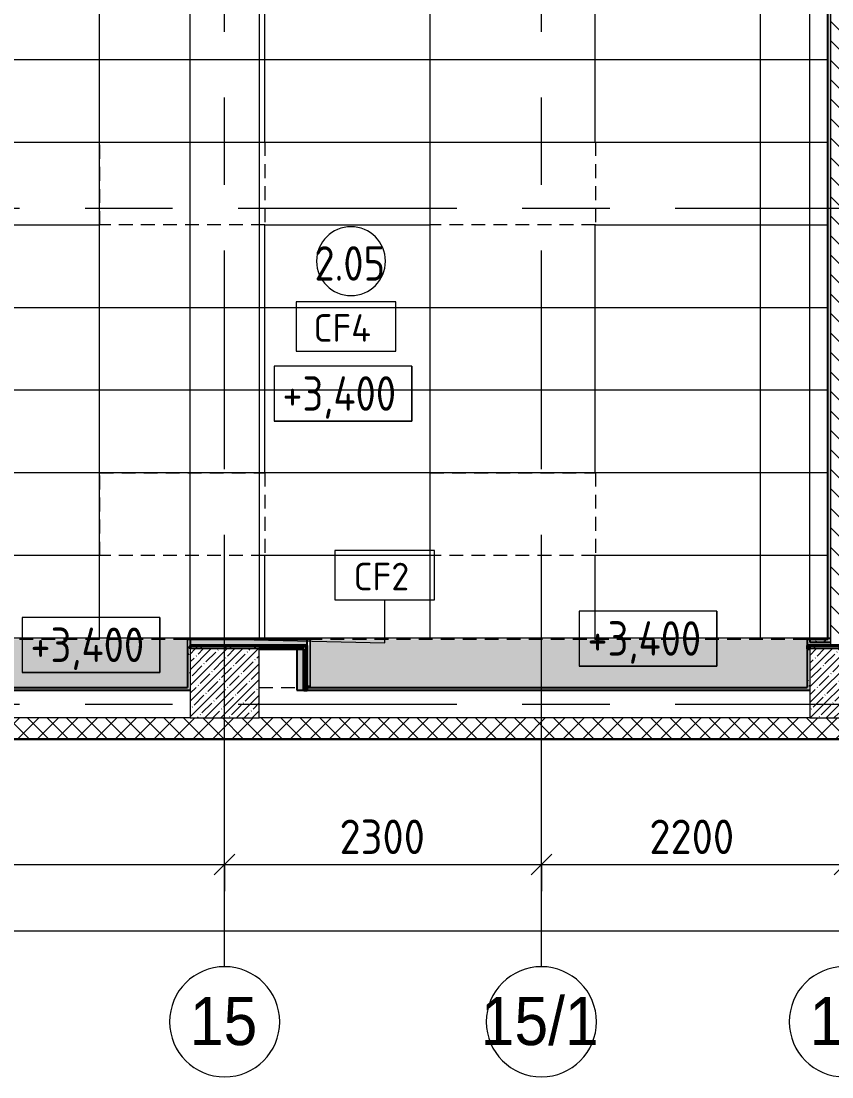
# Model space of a CAD drawing. Header units: millimetres. Extents: x 35146 to 234858, y -8553 to 29000.
# Drawn here: x 50682 to 56570, y -2706 to 4958 of the extents above; entities that cross this region are included whole.
import ezdxf

# ---------------------------------------------------------------- set-up
doc = ezdxf.new("R2010")
doc.units = ezdxf.units.MM
doc.linetypes.add('200_ШТРИХ__ш1_п0_6_', pattern=[160, 100, -60])
doc.linetypes.add('Осевая', pattern=[3175, 635, -476.25, 1587.5, -476.25])
for name, color, linetype, lineweight in [('A-ANNO-DIMS', 7, 'Continuous', 9), ('A-ANNO-DIMS-100', 7, 'Continuous', 9), ('A-AREA-IDEN', 7, 'Continuous', 9), ('A-CLNG-IDEN', 7, 'Continuous', 9), ('A-DETL-MBND', 7, '200_ШТРИХ__ш1_п0_6_', 9), ('A-DETL-MBND-1', 7, 'Continuous', 9), ('A-FLOR', 7, 'Continuous', 9), ('A-WALL', 7, 'Continuous', 9), ('G-ANNO-DIMS', 7, 'Continuous', 9), ('I-WALL', 7, 'Continuous', 9), ('S-COLS', 7, 'Continuous', 9), ('Оси', 7, 'Continuous', 9), ('Оси-1', 7, 'Continuous', 20), ('Оси-2', 7, 'Осевая', 9)]:
    doc.layers.add(name, color=color, linetype=linetype, lineweight=lineweight)
for name, color, linetype, lineweight, true_color in [('A-WALL-1', 7, 'Continuous', 25, 0x3c3c3c), ('A-WALL-2', 7, 'Continuous', 13, 0x3c3c3c), ('A-WALL-3', 7, 'Continuous', 35, 0x3c3c3c), ('A-WALL-FNSH-1', 7, 'Continuous', 9, 0x3c3c3c), ('A-WALL-FNSH-2', 7, 'Continuous', 13, 0x3c3c3c)]:
    doc.layers.add(name, color=color, linetype=linetype, lineweight=lineweight, true_color=true_color)
doc.styles.add('Arial', font='arial.ttf', dxfattribs={"width": 0.9, "height": 350})
doc.styles.add('GOST Common', font='GOST_Common.ttf', dxfattribs={"width": 0.9, "height": 250})
doc.styles.add('GOST Common_1', font='GOST_Common.ttf', dxfattribs={"height": 200})
doc.styles.add('ISOCPEUR', font='isocpeur.ttf', dxfattribs={"width": 0.9, "height": 250})
doc.dimstyles.new('ISO-2_5_0_9К_БОЛЬШОЙ', dxfattribs={"dimscale": 304.8, "dimtxt": 248.995294, "dimasz": 0.492126, "dimexe": 0.393701, "dimexo": 0.984252, "dimgap": 0, "dimtad": 1, "dimdec": 0, "dimrnd": 10, "dimzin": 0, "dimdsep": 46, "dimtxsty": 'ISOCPEUR', "dimblk1": 'OBLIQUE', "dimblk2": 'OBLIQUE', "dimsah": 1, "dimcen": 0.09, "dimdle": 0.393701, "dimazin": 0, "dimtfac": 1, "dimtdec": 4, "dimtix": 1, "dimtmove": 0, "dimatfit": 3, "dimfxl": 1, "dimtvp": 1, "dimtolj": 1, "dimtzin": 0, "dimarcsym": 2})
doc.dimstyles.new('ISO-2_5_0_9К_БОЛЬШОЙ_1', dxfattribs={"dimscale": 304.8, "dimtxt": 248.995294, "dimasz": 0.492126, "dimexe": 0.393701, "dimexo": 0.984252, "dimgap": 0, "dimtad": 1, "dimdec": 0, "dimrnd": 10, "dimzin": 0, "dimdsep": 46, "dimtxsty": 'ISOCPEUR', "dimblk1": 'OBLIQUE', "dimblk2": 'OBLIQUE', "dimsah": 1, "dimcen": 0.09, "dimdle": 0.393701, "dimazin": 0, "dimtfac": 1, "dimtdec": 4, "dimtix": 1, "dimtmove": 2, "dimatfit": 3, "dimfxl": 1, "dimtvp": 1, "dimtolj": 1, "dimtzin": 0, "dimarcsym": 2})
pattern_1 = [(0, (0, 0), (121.92, 30.48), [10.058, -81.382, 10.058, -81.382, -487.68]), (0, (0, 0), (121.92, 30.48), [-182.88, 10.058, -172.822, 10.058, -81.382, -213.36]), (0, (0, 0), (121.92, 30.48), [-457.2, 10.058, -50.902, 10.058, -142.342]), (120, (45.72, 15.24), (-87.356454, 90.345817), [10.058, -81.382, 10.058, -81.382, -487.68]), (120, (45.72, 15.24), (-87.356454, 90.345817), [-182.88, 10.058, -172.822, 10.058, -81.382, -213.36]), (120, (45.72, 15.24), (-87.356454, 90.345817), [-457.2, 10.058, -50.902, 10.058, -142.342]), (240, (60.96, 76.2), (-34.563546, -120.825817), [10.058, -81.382, 10.058, -81.382, -487.68]), (240, (60.96, 76.2), (-34.563546, -120.825817), [-182.88, 10.058, -172.822, 10.058, -81.382, -213.36]), (240, (60.96, 76.2), (-34.563546, -120.825817), [-457.2, 10.058, -50.902, 10.058, -142.342])]
pattern_2 = [(180, (46451, 5279.5), (-7e-14, -600), []), (270, (46451, 5279.5), (1200, 7e-14), [])]
pattern_3 = [(45, (0, 0), (-106.066, 106.066), []), (135, (0, 0), (-106.066, -106.066), [])]

# ---------------------------------------------------------------- blocks, each defined once
blk = doc.blocks.new('BSC_Колонна _Прямоугольная - 500х500-V8-План потолков с обозначением видов отделки и геометрии 2 этажа в осях 12-23')
at = {"layer": 'S-COLS'}
h = blk.add_hatch(dxfattribs=at)
h.set_pattern_fill('FP_9', color=256, style=0, pattern_type=2)
h.set_pattern_definition([(45, (-52160, -150), (-57.02463, 57.02463), []), (45, (-52102.975, -150), (-57.02463, 57.02463), [100.806, -20.161, 3.353, -16.808])])
h.paths.add_polyline_path([(-250, -250), (250, -250), (250, 250), (-250, 250), (-250, 183.4)])
for p, q in [((250, 250), (-250, 250)), ((-250, 250), (-250, -250)), ((250, -250), (250, 250)), ((-250, -250), (250, -250))]:
    blk.add_line(p, q, dxfattribs=at)
blk = doc.blocks.new('BSC_Колонна _Прямоугольная - 500х500-V16-План потолков с обозначением видов отделки и геометрии 2 этажа в осях 12-23')
at = {"layer": 'S-COLS'}
h = blk.add_hatch(dxfattribs=at)
h.set_pattern_fill('FP_25', color=256, style=0, pattern_type=2)
h.set_pattern_definition([(45, (-56660, -150), (-57.02463, 57.02463), []), (45, (-56602.975, -150), (-57.02463, 57.02463), [100.806, -20.161, 3.353, -16.808])])
h.paths.add_polyline_path([(-250, -250), (250, -250), (250, 250), (-250, 250), (-250, 183.4)])
for p, q in [((250, 250), (-250, 250)), ((-250, 250), (-250, -250)), ((250, -250), (250, 250)), ((-250, -250), (250, -250))]:
    blk.add_line(p, q, dxfattribs=at)
blk = doc.blocks.new('Ось сетки - D8-29747960-План потолков с обозначением видов отделки и геометрии 2 этажа в осях 12-23')
at = {"layer": 'Оси-1'}
for start, end in [(360, 180), (180, 360)]:
    blk.add_arc((0, 0), 4, start, end, dxfattribs=at)
blk = doc.blocks.new('DIMBLOCK14-План потолков с обозначением видов отделки и геометрии 2 этажа в осях 12-23')
at = {"layer": 'A-ANNO-DIMS-100'}
for p, q in [((38310, -1840.8), (38310, -1526.9)), ((84560, -1840.8), (84560, -1526.9)), ((38190, -1646.9), (84680, -1646.9)), ((38310, -1646.9), (38310, -1840.8)), ((84560, -1646.9), (84560, -1840.8))]:
    blk.add_line(p, q, dxfattribs=at)
at = {"layer": 'A-ANNO-DIMS-100', "lineweight": 20}
for p, q in [((38310, -1646.9), (38385, -1571.9)), ((84560, -1646.9), (84635, -1571.9)), ((38310, -1646.9), (38235, -1721.9)), ((84560, -1646.9), (84485, -1721.9))]:
    blk.add_line(p, q, dxfattribs=at)
at = {"layer": 'A-ANNO-DIMS-100', "color": 0, "insert": (62678.4, -1320.3), "char_height": 250, "width": 976.828, "attachment_point": 1, "line_spacing_factor": 1.149209, "style": 'ISOCPEUR'}
blk.add_mtext('46250', dxfattribs=at)
blk = doc.blocks.new('_Oblique')
at = {"color": 0, "linetype": 'ByBlock', "lineweight": -2}
blk.add_line((-0.5, -0.5), (0.5, 0.5), dxfattribs=at)
blk = doc.blocks.new('DIMBLOCK20-План потолков с обозначением видов отделки и геометрии 2 этажа в осях 12-23')
at = {"layer": 'A-ANNO-DIMS-100'}
for p, q in [((48460, -1358.9), (48460, -1045)), ((52160, -1358.9), (52160, -1045)), ((48460, -1165), (52160, -1165)), ((48460, -1165), (48460, -1358.9)), ((52160, -1165), (52160, -1358.9))]:
    blk.add_line(p, q, dxfattribs=at)
at = {"layer": 'A-ANNO-DIMS-100', "lineweight": 20}
for p, q in [((48460, -1165), (48535, -1090)), ((52160, -1165), (52235, -1090)), ((48460, -1165), (48385, -1240)), ((52160, -1165), (52085, -1240))]:
    blk.add_line(p, q, dxfattribs=at)
at = {"layer": 'A-ANNO-DIMS-100', "color": 0, "insert": (49994, -838.4), "char_height": 250, "width": 758.478, "attachment_point": 1, "line_spacing_factor": 1.149209, "style": 'ISOCPEUR'}
blk.add_mtext('3700', dxfattribs=at)
blk = doc.blocks.new('DIMBLOCK21-План потолков с обозначением видов отделки и геометрии 2 этажа в осях 12-23')
at = {"layer": 'A-ANNO-DIMS-100'}
for p, q in [((52160, -1358.9), (52160, -1045)), ((54460, -1358.9), (54460, -1045)), ((52160, -1165), (54460, -1165)), ((52160, -1165), (52160, -1358.9)), ((54460, -1165), (54460, -1358.9))]:
    blk.add_line(p, q, dxfattribs=at)
at = {"layer": 'A-ANNO-DIMS-100', "lineweight": 20}
for p, q in [((52160, -1165), (52235, -1090)), ((54460, -1165), (54535, -1090)), ((52160, -1165), (52085, -1240)), ((54460, -1165), (54385, -1240))]:
    blk.add_line(p, q, dxfattribs=at)
at = {"layer": 'A-ANNO-DIMS-100', "color": 0, "insert": (52994, -838.4), "char_height": 250, "width": 758.478, "attachment_point": 1, "line_spacing_factor": 1.149209, "style": 'ISOCPEUR'}
blk.add_mtext('2300', dxfattribs=at)
blk = doc.blocks.new('DIMBLOCK22-План потолков с обозначением видов отделки и геометрии 2 этажа в осях 12-23')
at = {"layer": 'A-ANNO-DIMS-100'}
for p, q in [((54460, -1358.9), (54460, -1045)), ((56660, -1358.9), (56660, -1045)), ((54460, -1165), (56660, -1165)), ((54460, -1165), (54460, -1358.9)), ((56660, -1165), (56660, -1358.9))]:
    blk.add_line(p, q, dxfattribs=at)
at = {"layer": 'A-ANNO-DIMS-100', "lineweight": 20}
for p, q in [((54460, -1165), (54535, -1090)), ((56660, -1165), (56735, -1090)), ((54460, -1165), (54385, -1240)), ((56660, -1165), (56585, -1240))]:
    blk.add_line(p, q, dxfattribs=at)
at = {"layer": 'A-ANNO-DIMS-100', "color": 0, "insert": (55244, -838.4), "char_height": 250, "width": 758.478, "attachment_point": 1, "line_spacing_factor": 1.149209, "style": 'ISOCPEUR'}
blk.add_mtext('2200', dxfattribs=at)
blk = doc.blocks.new('Марка_Помещения - Номер-25198446-План потолков с обозначением видов отделки и геометрии 2 этажа в осях 12-23')
at = {"layer": 'A-AREA-IDEN'}
for start, end in [(360, 180), (180, 360)]:
    blk.add_arc((0, 0), 2.5, start, end, dxfattribs=at)
blk = doc.blocks.new('М_потолков - Марка_ Имя типа-25382930-План потолков с обозначением видов отделки и геометрии 2 этажа в осях 12-23')
at = {"layer": 'A-CLNG-IDEN'}
for p, q in [((3.625, 1.984375), (-3.625, 1.984375)), ((-3.625, 1.984375), (-3.625, -1.59375)), ((3.625, -1.59375), (3.625, 1.984375)), ((-3.625, -1.59375), (3.625, -1.59375))]:
    blk.add_line(p, q, dxfattribs=at)
blk = doc.blocks.new('Высотные отметки - 10х4_h_-17668695-План потолков с обозначением видов отделки и геометрии 2 этажа в осях 12-23')
at = {"layer": 'G-ANNO-DIMS'}
for p, q in [((-5, 4), (-5, 0)), ((5, 4), (-5, 4)), ((5, 4), (-5, 4)), ((-5, 4), (-5, 0)), ((5, 4), (5, 0)), ((5, 0), (5, 4)), ((5, 0), (-5, 0)), ((-5, 0), (5, 0))]:
    blk.add_line(p, q, dxfattribs=at)

msp = doc.modelspace()

# ---------------------------------------------------------------- hatches: boundary and pattern name
at = {"layer": 'A-DETL-MBND'}
h = msp.add_hatch(dxfattribs=at)
h.set_pattern_fill('FP_54', color=256, style=0, pattern_type=2)
h.set_pattern_definition(pattern_2)
h.paths.add_polyline_path([(50026.3, 470), (51910, 470), (51910, 1078.9), (51252.4, 1078.9), (51252.4, 1678.9), (51910, 1678.9), (51910, 3478.9), (51252.4, 3478.9), (51252.4, 4078.9), (51910, 4078.9), (51910, 5878.9), (51252.4, 5878.9), (51252.4, 6478.9), (51910, 6478.9), (51910, 7050), (51890, 7050), (51890, 7680), (49177.1, 7680), (49251, 7660.2), (49115.8, 7623.9), (49115.7, 7680), (47930, 7679), (47930, 7380), (47650, 7379), (47650, 805), (48124.1, 805), (48124.1, 801), (48145.1, 801), (48145.1, 470), (48560.4, 470)])
h.paths.add_polyline_path([(55890, 470), (56410, 470), (56410, 7050), (55210, 7050), (55209, 7660), (53710, 7660), (53710, 7050), (52410, 7050), (52410, 6478.9), (52452.4, 6478.9), (52452.4, 5878.9), (52410, 5878.9), (52410, 4078.9), (52452.4, 4078.9), (52452.4, 3478.9), (52410, 3478.9), (52410, 1678.9), (52452.4, 1678.9), (52452.4, 1078.9), (52410, 1078.9), (52410, 475), (52760, 475), (52760, 470), (52958.2, 470)])
h.paths.add_polyline_path([(54852.4, 1078.9), (53652.4, 1078.9), (53652.4, 1678.9), (54852.4, 1678.9), (54852.4, 1491.5)])
h.paths.add_polyline_path([(50026.3, 1078.9), (48852.4, 1078.9), (48852.4, 1678.9), (50052.4, 1678.9), (50052.4, 1078.9)])
h.paths.add_polyline_path([(54852.4, 3478.9), (53652.4, 3478.9), (53652.4, 4078.9), (54852.4, 4078.9)])
h.paths.add_polyline_path([(50026.3, 3478.9), (48852.4, 3478.9), (48852.4, 4078.9), (50052.4, 4078.9), (50052.4, 3478.9)])
h.paths.add_polyline_path([(53652.4, 5878.9), (53652.4, 6478.9), (54852.4, 6478.9), (54852.4, 5878.9)])
h.paths.add_polyline_path([(50052.4, 5878.9), (48852.4, 5878.9), (48852.4, 6478.9), (50052.4, 6478.9), (50052.4, 6124.1)])
h.paths.add_polyline_path([(48851.2, 7260), (48814.9, 7395.2), (48887.4, 7395.3)])
h = msp.add_hatch(dxfattribs=at)
h.set_pattern_fill('FP_54', color=256, style=0, pattern_type=2)
h.set_pattern_definition(pattern_2)
h.paths.add_polyline_path([(52410, 475), (52410, 1078.9), (51910, 1078.9), (51910, 475), (52404.6, 475)])
h.paths.add_polyline_path([(56526.1, 475), (56540, 475), (56539, 7050), (56410, 7050), (56410, 475), (56516.3, 475)])
h.paths.add_polyline_path([(52318.7, 1678.9), (52410, 1678.9), (52410, 3478.9), (51910, 3478.9), (51910, 1678.9)])
h.paths.add_polyline_path([(52410, 4078.9), (52410, 5878.9), (51910, 5878.9), (51910, 4078.9), (52147.2, 4078.9)])
h.paths.add_polyline_path([(51910, 6478.9), (52410, 6478.9), (52410, 7050), (51910, 7050), (51910, 7029.7)])
at = {"layer": 'A-DETL-MBND-1'}
h = msp.add_hatch(color=256, dxfattribs=at)
h.paths.add_polyline_path([(52780, 121), (56389, 121), (56389, 470), (52780, 470), (52780, 130)])
h.paths.add_polyline_path([(50026.3, 121), (51889, 121), (51889, 470), (48145.1, 470), (48145.1, 121), (48560.4, 121)])
at = {"layer": 'A-WALL'}
h = msp.add_hatch(dxfattribs=at)
h.set_pattern_fill('FP_20', color=256, style=0, pattern_type=2)
h.set_pattern_definition([(45, (0, 0), (-70.71068, 70.71068), []), (135, (0, 0), (-70.71068, -70.71068), [])])
h.paths.add_polyline_path([(74946.9, -250), (75700, -250), (75700, -100), (38742.7, -100), (38742.7, -250), (73481, -250)])
at = {"layer": 'I-WALL'}
h = msp.add_hatch(dxfattribs=at)
h.set_pattern_fill('FP_19', color=256, style=0, pattern_type=2)
h.set_pattern_definition([(135, (0, 0), (-70.71068, -70.71068), [])])
h.paths.add_polyline_path([(56760, 425), (56760, 7400), (56560, 7400), (56560, 425), (56622.9, 425)])
h = msp.add_hatch(dxfattribs=at)
h.set_pattern_fill('FP_45', color=256, style=0, pattern_type=2)
h.set_pattern_definition(pattern_1)
h.paths.add_polyline_path([(56540, 470), (56560, 470), (56560, 7070), (56540, 7070), (56540, 471)])
for points in [[(51910, 425), (52760, 425), (52760, 475), (51910, 475)], [(56410, 425), (56560, 425), (56560, 475), (56410, 475), (56410, 450), (56390, 450), (56390, 425)], [(52685, 100), (52735, 100), (52735, 400), (52685, 400), (52685, 333.4)]]:
    msp.add_hatch(color=256, dxfattribs=at).paths.add_polyline_path(points)
h = msp.add_hatch(dxfattribs=at)
h.set_pattern_fill('FP_45', color=256, style=0, pattern_type=2)
h.set_pattern_definition(pattern_1)
h.paths.add_polyline_path([(56410, 450), (56560, 450), (56560, 470), (56390, 470), (56390, 450)])
h = msp.add_hatch(dxfattribs=at)
h.set_pattern_fill('FP_45', color=256, style=0, pattern_type=2)
h.set_pattern_definition(pattern_1)
h.paths.add_polyline_path([(51890, 120), (51910, 120), (51910, 410), (51890, 410), (51890, 121)])
h = msp.add_hatch(dxfattribs=at)
h.set_pattern_fill('FP_55', color=256, style=0, pattern_type=2)
h.set_pattern_definition(pattern_3)
h.paths.add_polyline_path([(52760, 412.5), (52760, 425), (51910, 425), (51910, 412.5), (52747.5, 412.5)])
h = msp.add_hatch(dxfattribs=at)
h.set_pattern_fill('FP_55', color=256, style=0, pattern_type=2)
h.set_pattern_definition(pattern_3)
h.paths.add_polyline_path([(51910, 400), (52747.5, 400), (52747.5, 412.5), (51910, 412.5)])
h = msp.add_hatch(dxfattribs=at)
h.set_pattern_fill('FP_55', color=256, style=0, pattern_type=2)
h.set_pattern_definition(pattern_3)
h.paths.add_polyline_path([(52735, 100), (52747.5, 100), (52747.5, 400), (52735, 400), (52735, 333.4)])
h = msp.add_hatch(dxfattribs=at)
h.set_pattern_fill('FP_55', color=256, style=0, pattern_type=2)
h.set_pattern_definition(pattern_3)
h.paths.add_polyline_path([(52747.5, 100), (52760, 100), (52760, 412.5), (52747.5, 412.5), (52747.5, 333.4)])
h = msp.add_hatch(dxfattribs=at)
h.set_pattern_fill('FP_55', color=256, style=0, pattern_type=2)
h.set_pattern_definition(pattern_3)
h.paths.add_polyline_path([(56390, 412.5), (56760, 412.5), (56760, 425), (56390, 425)])
h = msp.add_hatch(dxfattribs=at)
h.set_pattern_fill('FP_55', color=256, style=0, pattern_type=2)
h.set_pattern_definition(pattern_3)
h.paths.add_polyline_path([(56760, 400), (56760, 412.5), (56390, 412.5), (56390, 400), (56622.9, 400)])
h = msp.add_hatch(dxfattribs=at)
h.set_pattern_fill('FP_45', color=256, style=0, pattern_type=2)
h.set_pattern_definition(pattern_1)
h.paths.add_polyline_path([(56390, 120), (56410, 120), (56410, 400), (56390, 400), (56390, 121)])
h = msp.add_hatch(dxfattribs=at)
h.set_pattern_fill('FP_55', color=256, style=0, pattern_type=2)
h.set_pattern_definition(pattern_3)
h.paths.add_polyline_path([(57147.5, 412.5), (57147.5, 425), (56560, 425), (56560, 412.5), (57135, 412.5)])
h = msp.add_hatch(dxfattribs=at)
h.set_pattern_fill('FP_55', color=256, style=0, pattern_type=2)
h.set_pattern_definition(pattern_3)
h.paths.add_polyline_path([(56760, 400), (57135, 400), (57135, 412.5), (56560, 412.5), (56560, 400), (56622.9, 400)])
h = msp.add_hatch(dxfattribs=at)
h.set_pattern_fill('FP_45', color=256, style=0, pattern_type=2)
h.set_pattern_definition(pattern_1)
h.paths.add_polyline_path([(51910, 100), (51910, 120), (48144.1, 120), (48144.1, 100), (51492.2, 100)])
h = msp.add_hatch(dxfattribs=at)
h.set_pattern_fill('FP_45', color=256, style=0, pattern_type=2)
h.set_pattern_definition(pattern_1)
h.paths.add_polyline_path([(56410, 100), (56410, 120), (52760, 120), (52760, 100), (55890, 100)])

# ---------------------------------------------------------------- linework, layer by layer
at = {"layer": 'A-CLNG-IDEN'}
for p, q in [((53322.1, 445.5), (53322.1, 756.8)), ((52267, 470), (53322.1, 445.5))]:
    msp.add_line(p, q, dxfattribs=at)
at = {"layer": 'A-DETL-MBND'}
for p, q in [((51252.4, 3478.9), (51252.4, 4078.9)), ((51252.4, 4078.9), (52452.4, 4078.9)), ((52452.4, 4078.9), (52452.4, 3478.9)), ((53652.4, 3478.9), (53652.4, 4078.9)), ((53652.4, 4078.9), (54852.4, 4078.9)), ((54852.4, 4078.9), (54852.4, 3478.9)), ((52452.4, 3478.9), (51252.4, 3478.9)), ((54852.4, 3478.9), (53652.4, 3478.9)), ((51252.4, 1078.9), (51252.4, 1678.9)), ((51252.4, 1678.9), (52452.4, 1678.9)), ((52452.4, 1678.9), (52452.4, 1078.9)), ((53652.4, 1078.9), (53652.4, 1678.9)), ((53652.4, 1678.9), (54852.4, 1678.9)), ((54852.4, 1678.9), (54852.4, 1078.9)), ((52452.4, 1078.9), (51252.4, 1078.9)), ((54852.4, 1078.9), (53652.4, 1078.9)), ((51889, 470), (48145.1, 470)), ((51889, 121), (51889, 470)), ((51910, 470), (51890, 470)), ((51890, 410), (51890, 470)), ((56389, 470), (52760, 470)), ((52780, 470), (52780, 121)), ((56389, 121), (56389, 470)), ((48145.1, 121), (51889, 121)), ((52410, 120), (52685, 120)), ((52780, 130), (52760, 130)), ((52780, 121), (56389, 121))]:
    msp.add_line(p, q, dxfattribs=at)
at = {"layer": 'A-FLOR'}
for p, q in [((51910, 475), (51910, 7050)), ((52410, 7050), (52410, 475)), ((56410, 475), (56410, 7050))]:
    msp.add_line(p, q, dxfattribs=at)
at = {"layer": 'A-WALL'}
for p, q in [((56560, 7150), (56560, 425)), ((52747.5, 412.5), (51910, 412.5)), ((52747.5, 100), (52747.5, 412.5)), ((57147.5, 412.5), (56390, 412.5)), ((38742.7, -250), (75850, -250))]:
    msp.add_line(p, q, dxfattribs=at)
at = {"layer": 'A-WALL-1'}
for p, q in [((56540, 470), (56540, 7050)), ((52760, 475), (51910, 475)), ((51910, 475), (51910, 425)), ((52760, 425), (52760, 475)), ((56390, 470), (56390, 425)), ((56540, 470), (56390, 470)), ((56560, 475), (56410, 475)), ((56410, 475), (56410, 450)), ((51910, 410), (51890, 410)), ((51890, 410), (51890, 120)), ((51910, 400), (51910, 410)), ((52685, 400), (52685, 100)), ((56390, 400), (56390, 120)), ((56410, 450), (56560, 450)), ((48144.1, 120), (51890, 120)), ((48144.1, 100), (51910, 100)), ((52685, 100), (52735, 100)), ((52760, 120), (56390, 120)), ((52760, 100), (56410, 100))]:
    msp.add_line(p, q, dxfattribs=at)
at = {"layer": 'A-WALL-2'}
for p, q in [((51910, -100), (47910, -100)), ((56410, -100), (52410, -100))]:
    msp.add_line(p, q, dxfattribs=at)
at = {"layer": 'A-WALL-3'}
for p, q in [((51910, 425), (51910, 400)), ((52760, 425), (51910, 425)), ((52410, 400), (52735, 400)), ((52735, 100), (52735, 400)), ((52760, 100), (52760, 425)), ((56390, 425), (56390, 400)), ((57160, 425), (56390, 425)), ((56390, 400), (56410, 400)), ((52735, 100), (52760, 100))]:
    msp.add_line(p, q, dxfattribs=at)
at = {"layer": 'A-WALL-FNSH-1'}
msp.add_line((38742.7, -258), (75858, -258), dxfattribs=at)
at = {"layer": 'A-WALL-FNSH-2'}
for p, q in [((56539, 7049), (56539, 471)), ((51889, 471), (51889, 140.5)), ((52781, 471), (51889, 471)), ((51890, 140.5), (51890, 470)), ((51890, 470), (52780, 470)), ((52780, 470), (52780, 130)), ((52781, 130), (52781, 471)), ((56389, 471), (56389, 121)), ((56539, 471), (56389, 471)), ((56390, 470), (56389, 470)), ((56389, 470), (56389, 140.5)), ((56390, 140.5), (56390, 470)), ((51890, 420.5), (51889, 420.5)), ((51889, 420.5), (51889, 121)), ((51890, 410), (51890, 420.5)), ((51889, 121), (48145.1, 121)), ((51889, 140.5), (51890, 140.5)), ((52780, 130), (52781, 130)), ((56389, 121), (52800, 121)), ((52800, 121), (52800, 120)), ((56389, 140.5), (56390, 140.5)), ((38742.7, -253), (75853, -253))]:
    msp.add_line(p, q, dxfattribs=at)
at = {"layer": 'Оси'}
for p, q in [((52160, -1906.3), (52160, 593.7)), ((54460, -1906.3), (54460, 593.7))]:
    msp.add_line(p, q, dxfattribs=at)
at = {"layer": 'Оси-2'}
for p, q in [((52160, 593.7), (52160, 24898.1)), ((54460, 593.7), (54460, 24898.1)), ((38446.2, 3600), (82200, 3600)), ((38446.2, 0), (82200, 0))]:
    msp.add_line(p, q, dxfattribs=at)

# ---------------------------------------------------------------- block references
at = {"layer": 'A-AREA-IDEN', "xscale": 99.99999999999993, "yscale": 99.99999999999993, "zscale": 99.99999999999993}
msp.add_blockref('Марка_Помещения - Номер-25198446-План потолков с обозначением видов отделки и геометрии 2 этажа в осях 12-23', (53077.8, 3215.4), dxfattribs=at)
at = {"layer": 'A-CLNG-IDEN', "xscale": 99.99999999999993, "yscale": 99.99999999999993, "zscale": 99.99999999999993}
for p in [(53041.2, 2720.7), (53322.1, 916.2)]:
    msp.add_blockref('М_потолков - Марка_ Имя типа-25382930-План потолков с обозначением видов отделки и геометрии 2 этажа в осях 12-23', p, dxfattribs=at)
at = {"layer": 'G-ANNO-DIMS', "xscale": 99.99999999999993, "yscale": 99.99999999999993, "zscale": 99.99999999999993}
for p in [(53019.1, 2052.8), (51189.6, 228.6), (55234.8, 274.7)]:
    msp.add_blockref('Высотные отметки - 10х4_h_-17668695-План потолков с обозначением видов отделки и геометрии 2 этажа в осях 12-23', p, dxfattribs=at)
at = {"layer": 'S-COLS'}
for name, p in [('BSC_Колонна _Прямоугольная - 500х500-V8-План потолков с обозначением видов отделки и геометрии 2 этажа в осях 12-23', (52160, 150)), ('BSC_Колонна _Прямоугольная - 500х500-V16-План потолков с обозначением видов отделки и геометрии 2 этажа в осях 12-23', (56660, 150))]:
    msp.add_blockref(name, p, dxfattribs=at)
at = {"layer": 'Оси-1', "xscale": 99.99999999999993, "yscale": 99.99999999999993, "zscale": 99.99999999999993}
for p in [(52160, -2306.3), (54460, -2306.3), (56660, -2306.3)]:
    msp.add_blockref('Ось сетки - D8-29747960-План потолков с обозначением видов отделки и геометрии 2 этажа в осях 12-23', p, dxfattribs=at)

# ---------------------------------------------------------------- texts
at = {"layer": 'A-AREA-IDEN', "insert": (52812.1, 3324), "char_height": 250, "width": 663.797, "attachment_point": 1, "style": 'GOST Common'}
msp.add_mtext('2.05', dxfattribs=at)
at = {"layer": 'A-CLNG-IDEN', "char_height": 200, "attachment_point": 1, "style": 'GOST Common_1'}
for s, insert, width in [('CF4', (52805.3, 2830.4), 553.164), ('CF2', (53096.3, 1025.9), 529.114)]:
    msp.add_mtext(s, dxfattribs=dict(at, insert=insert, width=width))
at = {"layer": 'G-ANNO-DIMS', "char_height": 250, "width": 1055.976, "attachment_point": 1, "line_spacing_factor": 1.022761, "style": 'GOST Common'}
for insert in [(52579.1, 2379.5), (50749.6, 555.3), (54794.8, 601.4)]:
    msp.add_mtext('+3,400', dxfattribs=dict(at, insert=insert))
at = {"layer": 'Оси', "char_height": 350, "attachment_point": 1, "style": 'Arial'}
for s, insert, width in [('15', (51907.4, -2125.6), 606.076), ('15/1', (54019.7, -2125.6), 1060.633), ('16', (56407.4, -2125.6), 606.076)]:
    msp.add_mtext(s, dxfattribs=dict(at, insert=insert, width=width))

# ---------------------------------------------------------------- dimensions: what is measured, and where the dimension line sits
at = {"layer": 'A-ANNO-DIMS'}
for base, p1, p2, override, picture, middle in [((52160, -1165), (48460, -1058.9), (52160, -1058.9), {"dimpost": '<>', "dimfxl": 3700}, 'DIMBLOCK20-План потолков с обозначением видов отделки и геометрии 2 этажа в осях 12-23', (50310, -1040)), ((54460, -1165), (52160, -1058.9), (54460, -1058.9), {"dimpost": '<>', "dimfxl": 2300}, 'DIMBLOCK21-План потолков с обозначением видов отделки и геометрии 2 этажа в осях 12-23', (53310, -1040)), ((56660, -1165), (54460, -1058.9), (56660, -1058.9), {"dimpost": '<>', "dimfxl": 2200}, 'DIMBLOCK22-План потолков с обозначением видов отделки и геометрии 2 этажа в осях 12-23', (55560, -1040))]:
    dim = msp.add_linear_dim(base=base, p1=p1, p2=p2, dimstyle='ISO-2_5_0_9К_БОЛЬШОЙ', override=override, dxfattribs=at)
    dim.commit()
    dim.dimension.update_dxf_attribs({"geometry": picture, "text_midpoint": middle})
dim = msp.add_linear_dim(base=(84560, -1646.9), p1=(38310, -1540.8), p2=(84560, -1540.8), dimstyle='ISO-2_5_0_9К_БОЛЬШОЙ_1', override={"dimpost": '<>', "dimfxl": 46250}, dxfattribs=at)
dim.commit()
dim.dimension.update_dxf_attribs({"geometry": 'DIMBLOCK14-План потолков с обозначением видов отделки и геометрии 2 этажа в осях 12-23', "text_midpoint": (63166.8, -1486.9), "dimtype": 160})

doc.saveas('drawing.dxf')
